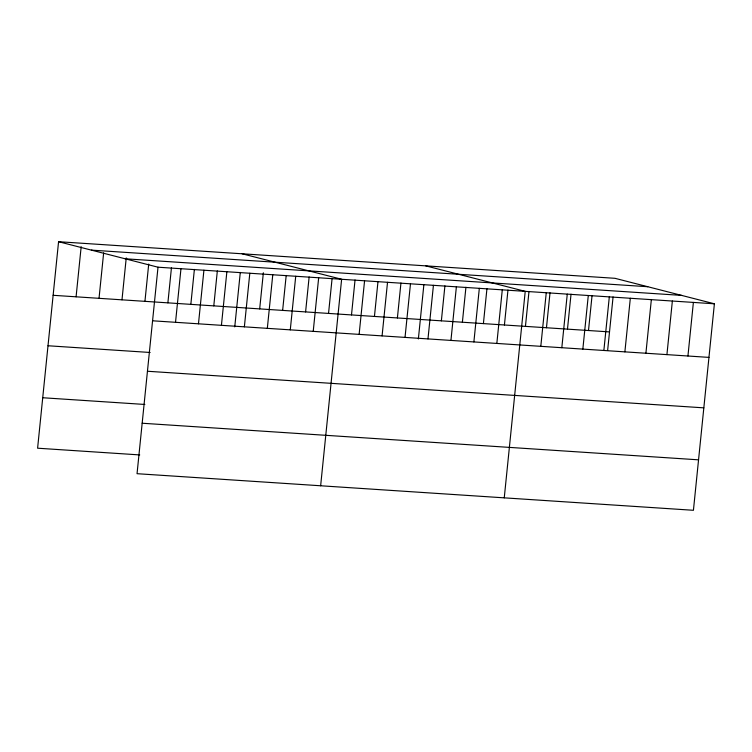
<?xml version="1.0" encoding="UTF-8"?>
<svg xmlns="http://www.w3.org/2000/svg" width="752" height="752" viewBox="0 0 752 752"><rect width="100%" height="100%" fill="white"/><g stroke="black" fill="none" stroke-linecap="round" stroke-linejoin="round"><path stroke-width="1.13" d="M58.571 241.712L158.014 267.204L137.043 473.694L693.429 510.288L714.4 303.799L614.957 278.306L58.571 241.712L37.6 448.201L139.731 454.922M76.084 296.814L81.169 246.712M99.029 298.318L103.644 252.888M121.984 299.832L126.242 257.889M144.939 301.345L148.717 264.065M167.884 302.849L171.437 267.9M175.526 322.307L180.969 268.708M190.839 304.363L194.383 269.413M198.472 323.811L203.914 270.222M213.784 305.867L217.337 270.917M221.426 325.325L226.869 271.726M234.756 326.876L240.292 272.431M244.372 326.829L249.814 273.239M259.684 308.893L263.36 272.769M267.327 328.342L272.769 274.753M282.639 310.397L286.192 275.448M290.281 329.855L295.724 276.257M305.594 311.911L309.138 276.962M313.227 331.359L318.669 277.77M328.539 313.415L332.093 278.466M320.643 485.773L341.624 279.274L242.182 253.791M351.494 314.928L355.038 279.979M359.127 334.377L364.57 280.787M374.44 316.442L377.993 281.483M382.082 335.89L387.524 282.301M397.394 317.946L400.948 282.996M405.027 337.404L410.479 283.805M418.366 338.955L423.893 284.51M427.982 338.908L433.425 285.318M441.368 320.841L444.911 285.892M450.937 340.421L456.379 286.822M462.386 322.223L465.93 287.273M473.882 341.925L479.325 288.336M483.404 323.604L486.948 288.655M496.837 343.438L502.28 289.849M504.423 324.986L507.967 290.037M504.254 497.843L525.225 291.353L425.792 265.87M525.441 326.368L528.994 291.419M540.801 346.334L546.253 292.735M546.46 327.75L550.013 292.801M561.819 347.715L567.271 294.117M567.478 329.132L571.031 294.182M582.847 349.097L588.29 295.498M588.496 330.523L592.05 295.564M603.865 350.479L609.308 296.89M607.654 350.244L613.068 296.946M624.884 351.861L630.326 298.271M645.902 353.243L651.345 299.653M666.921 354.624L672.363 301.035M687.939 356.006L693.382 302.417M91.387 250.125L647.773 286.719M125.199 258.791L681.585 295.386M158.014 267.204L714.4 303.799M53.129 295.301L609.515 331.905M152.571 320.794L708.957 357.388M48.006 345.76L150.137 352.481M147.448 371.253L703.834 407.847M42.723 397.742L144.854 404.463M142.166 423.235L698.552 459.829"/></g></svg>
